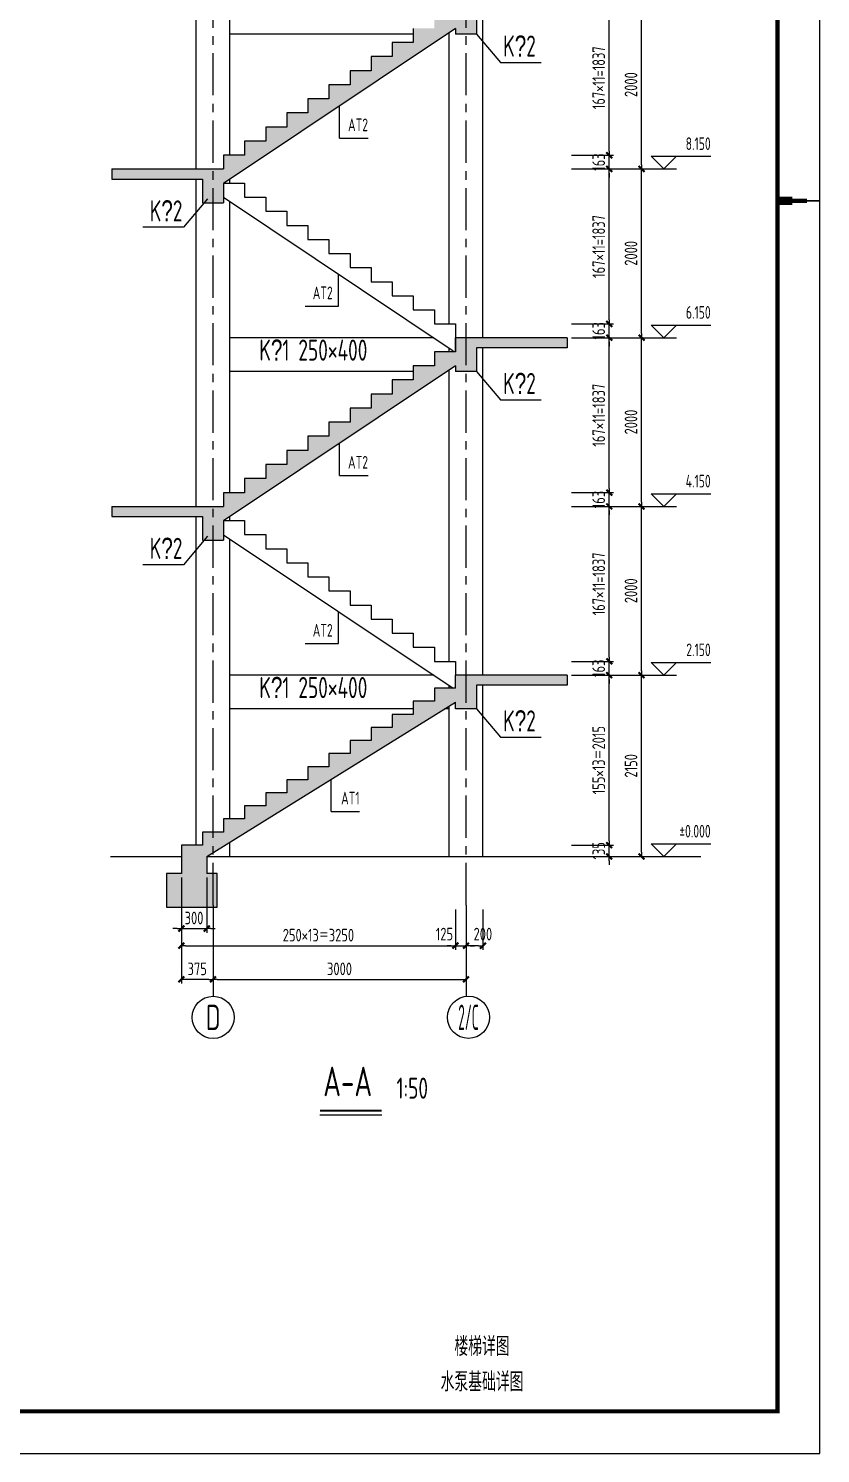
# Model space of a CAD drawing. Extents: x 665703 to 1047784, y -160603 to 92239.
# Drawn here: x 830371 to 849155, y -160586 to -126801 of the extents above; entities that cross this region are included whole.
import ezdxf
from ezdxf.enums import TextEntityAlignment as Align

# ---------------------------------------------------------------- set-up
doc = ezdxf.new("R2010")
doc.units = 0
doc.header["$LTSCALE"] = 800
doc.linetypes.add('CENTER', pattern=[2, 1.25, -0.25, 0.25, -0.25])
doc.layers.get('0').update_dxf_attribs({"linetype": 'CONTINUOUS'})
doc.layers.get('Defpoints').update_dxf_attribs({"linetype": 'CONTINUOUS'})
for name, color, linetype in [('AXIS', 4, 'CENTER'), ('DIM', 2, 'CONTINUOUS'), ('HATCH', 254, 'CONTINUOUS'), ('NUM', 7, 'CONTINUOUS'), ('TEXT', 7, 'CONTINUOUS'), ('THIN', 7, 'CONTINUOUS'), ('TK', 7, 'CONTINUOUS'), ('中粗', 3, 'CONTINUOUS'), ('粗线', 1, 'CONTINUOUS')]:
    doc.layers.add(name, color=color, linetype=linetype)
doc.styles.add('title1', font='SIMHEI.TTF', dxfattribs={"width": 0.8})
doc.styles.add('TSSD_Axis', font='tssdeng.shx', dxfattribs={"width": 0.7, "bigfont": 'tssdchn.shx'})
doc.styles.add('TSSD_Dimension', font='Tssdeng.shx', dxfattribs={"width": 0.75, "bigfont": 'hztxt.shx'})
doc.styles.add('TSSD_Label', font='Tssdeng.shx', dxfattribs={"width": 0.7, "bigfont": 'hztxt.shx'})
doc.styles.add('TSSD_Norm', font='Tssdeng.shx', dxfattribs={"bigfont": 'hztxt.shx'})
doc.dimstyles.new('TSSD_50_100', dxfattribs={"dimtxt": 300, "dimasz": 100, "dimexe": 100, "dimexo": 100, "dimgap": 100, "dimtad": 1, "dimdec": 0, "dimlfac": 0.5, "dimzin": 0, "dimdsep": 46, "dimtxsty": 'TSSD_Dimension', "dimblk": '_tsdbk', "dimcen": 0, "dimdle": 100, "dimclrt": 7, "dimadec": 0, "dimazin": 0, "dimtfac": 1, "dimtdec": 0, "dimtix": 1, "dimtmove": 2, "dimatfit": 3, "dimldrblk": '_tsdbk', "dimfxl": 0, "dimtolj": 1, "dimtzin": 0, "dimarcsym": 0})
pattern_1 = [(50, (-126409.8, 98630.35), (430.35611, -37.65128), [45, -495]), (355, (-126409.8, 98630.35), (-83.2508, 451.31528), [36, -396]), (100.4514, (-126373.9, 98627.2), (347.10563, 413.66373), [38.24411, -420.68527]), (46.1842, (-126409.8, 98750.35), (640.34463, -99.3114), [67.5, -742.5]), (96.6356, (-126356.4, 98742.1), (560.79762, 584.47072), [57.36617, -631.0278]), (351.1842, (-126409.8, 98750.35), (560.79717, 584.47116), [54, -594]), (21, (-126349.8, 98720.35), (358.14423, -241.57133), [45, -495]), (326, (-126349.8, 98720.35), (145.9892, 435.09003), [36, -396]), (71.4514, (-126319.94, 98700.2), (504.13358, 193.5183), [38.24411, -420.68527]), (37.5, (-126409.78, 98630.35), (7.295913, 199.736312), [0, -391.2, 0, -402, 0, -397.5]), (7.5, (-126409.78, 98630.35), (157.841722, 236.647027), [0, -229.2, 0, -382.2, 0, -151.5]), (327.5, (-126543.58, 98630.35), (320.293462, -13.532923), [0, -150, 0, -468, 0, -621]), (317.5, (-126603.58, 98630.35), (349.9117, 60.06299), [0, -195, 0, -310.8, 0, -441]), (45, (-126409.78, 98630.35), (-212.13203, 212.13203), [])]

# ---------------------------------------------------------------- blocks, each defined once
blk = doc.blocks.new('_tsdbk')
blk.add_line((-1, 0), (0, 0))
blk.add_lwpolyline([(-0.7, -0.7, 0.5, 0.5, 0), (0.7, 0.7, 0.5, 0.5, 0)], format="xyseb")
blk = doc.blocks.new('*D601')
at = {"layer": 'Defpoints', "color": 0, "transparency": 16777216}
for p in [(828647, -147586), (834647, -147586), (834647, -149346)]:
    blk.add_point(p, dxfattribs=at)
at = {"layer": 'DIM', "color": 0, "lineweight": -2, "transparency": 16777216}
for p, q in [((828647, -147686), (828647, -149446)), ((834647, -147686), (834647, -149446)), ((828747, -149346), (834547, -149346))]:
    blk.add_line(p, q, dxfattribs=at)
at = {"layer": 'DIM', "color": 0, "lineweight": -2, "transparency": 16777216, "xscale": 100, "yscale": 100, "zscale": 100, "rotation": 180}
blk.add_blockref('_tsdbk', (828647, -149346), dxfattribs=at)
at = {"layer": 'DIM', "color": 0, "lineweight": -2, "transparency": 16777216, "xscale": 100, "yscale": 100, "zscale": 100}
blk.add_blockref('_tsdbk', (834647, -149346), dxfattribs=at)
at = {"layer": 'DIM', "color": 7, "transparency": 16777216, "insert": (831647, -149096), "char_height": 300, "attachment_point": 5, "style": 'TSSD_Dimension'}
blk.add_mtext('\\A1;3000', dxfattribs=at)
blk = doc.blocks.new('*D602')
at = {"layer": 'Defpoints', "color": 0, "transparency": 16777216}
for p in [(834647, -147586), (835047, -147586), (834647, -148546)]:
    blk.add_point(p, dxfattribs=at)
at = {"layer": 'DIM', "color": 0, "lineweight": -2, "transparency": 16777216}
for p, q in [((834647, -147686), (834647, -148646)), ((835047, -147686), (835047, -148646)), ((834947, -148546), (834747, -148546))]:
    blk.add_line(p, q, dxfattribs=at)
at = {"layer": 'DIM', "color": 0, "lineweight": -2, "transparency": 16777216, "xscale": 100, "yscale": 100, "zscale": 100, "rotation": 180}
blk.add_blockref('_tsdbk', (834647, -148546), dxfattribs=at)
at = {"layer": 'DIM', "color": 0, "lineweight": -2, "transparency": 16777216, "xscale": 100, "yscale": 100, "zscale": 100}
blk.add_blockref('_tsdbk', (835047, -148546), dxfattribs=at)
at = {"layer": 'DIM', "color": 7, "transparency": 16777216, "insert": (835047, -148271), "char_height": 300, "attachment_point": 5, "style": 'TSSD_Dimension'}
blk.add_mtext('\\A1;200', dxfattribs=at)
blk = doc.blocks.new('*D603')
at = {"layer": 'Defpoints', "color": 0, "transparency": 16777216}
for p in [(834397, -147586), (834647, -147586), (834647, -148546)]:
    blk.add_point(p, dxfattribs=at)
at = {"layer": 'DIM', "color": 0, "lineweight": -2, "transparency": 16777216}
for p, q in [((834397, -147686), (834397, -148646)), ((834647, -147686), (834647, -148646)), ((834297, -148546), (834197, -148546)), ((834397, -148546), (834647, -148546)), ((834747, -148546), (834847, -148546))]:
    blk.add_line(p, q, dxfattribs=at)
at = {"layer": 'DIM', "color": 0, "lineweight": -2, "transparency": 16777216, "xscale": 100, "yscale": 100, "zscale": 100}
blk.add_blockref('_tsdbk', (834397, -148546), dxfattribs=at)
at = {"layer": 'DIM', "color": 0, "lineweight": -2, "transparency": 16777216, "xscale": 100, "yscale": 100, "zscale": 100, "rotation": 180}
blk.add_blockref('_tsdbk', (834647, -148546), dxfattribs=at)
at = {"layer": 'DIM', "color": 7, "transparency": 16777216, "insert": (834135, -148271), "char_height": 300, "attachment_point": 5, "style": 'TSSD_Dimension'}
blk.add_mtext('\\A1;125', dxfattribs=at)
blk = doc.blocks.new('*D604')
at = {"layer": 'Defpoints', "color": 0, "transparency": 16777216}
for p in [(827897, -146832), (834397, -147586), (834397, -148546)]:
    blk.add_point(p, dxfattribs=at)
at = {"layer": 'DIM', "color": 0, "lineweight": -2, "transparency": 16777216}
for p, q in [((827897, -146932), (827897, -148646)), ((834397, -147686), (834397, -148646)), ((827997, -148546), (834297, -148546))]:
    blk.add_line(p, q, dxfattribs=at)
at = {"layer": 'DIM', "color": 0, "lineweight": -2, "transparency": 16777216, "xscale": 100, "yscale": 100, "zscale": 100, "rotation": 180}
blk.add_blockref('_tsdbk', (827897, -148546), dxfattribs=at)
at = {"layer": 'DIM', "color": 0, "lineweight": -2, "transparency": 16777216, "xscale": 100, "yscale": 100, "zscale": 100}
blk.add_blockref('_tsdbk', (834397, -148546), dxfattribs=at)
at = {"layer": 'DIM', "color": 7, "transparency": 16777216, "insert": (831147, -148296), "char_height": 300, "attachment_point": 5, "style": 'TSSD_Dimension'}
blk.add_mtext('\\A1;250×13＝3250', dxfattribs=at)
blk = doc.blocks.new('*D605')
at = {"layer": 'Defpoints', "color": 0, "transparency": 16777216}
for p in [(827897, -148140), (828647, -148546), (827897, -149346)]:
    blk.add_point(p, dxfattribs=at)
at = {"layer": 'DIM', "color": 0, "lineweight": -2, "transparency": 16777216}
for p, q in [((827897, -148240), (827897, -149446)), ((828647, -148646), (828647, -149446)), ((828547, -149346), (827997, -149346))]:
    blk.add_line(p, q, dxfattribs=at)
at = {"layer": 'DIM', "color": 0, "lineweight": -2, "transparency": 16777216, "xscale": 100, "yscale": 100, "zscale": 100, "rotation": 180}
blk.add_blockref('_tsdbk', (827897, -149346), dxfattribs=at)
at = {"layer": 'DIM', "color": 0, "lineweight": -2, "transparency": 16777216, "xscale": 100, "yscale": 100, "zscale": 100}
blk.add_blockref('_tsdbk', (828647, -149346), dxfattribs=at)
at = {"layer": 'DIM', "color": 7, "transparency": 16777216, "insert": (828272, -149096), "char_height": 300, "attachment_point": 5, "style": 'TSSD_Dimension'}
blk.add_mtext('\\A1;375', dxfattribs=at)
blk = doc.blocks.new('*D606')
at = {"layer": 'Defpoints', "color": 0, "transparency": 16777216}
for p in [(827897, -146832), (828497, -146832), (828497, -148140)]:
    blk.add_point(p, dxfattribs=at)
at = {"layer": 'DIM', "color": 0, "lineweight": -2, "transparency": 16777216}
for p, q in [((827897, -146932), (827897, -148240)), ((828497, -146932), (828497, -148240)), ((827797, -148140), (827697, -148140)), ((827897, -148140), (828497, -148140)), ((828597, -148140), (828697, -148140))]:
    blk.add_line(p, q, dxfattribs=at)
at = {"layer": 'DIM', "color": 0, "lineweight": -2, "transparency": 16777216, "xscale": 100, "yscale": 100, "zscale": 100}
blk.add_blockref('_tsdbk', (827897, -148140), dxfattribs=at)
at = {"layer": 'DIM', "color": 0, "lineweight": -2, "transparency": 16777216, "xscale": 100, "yscale": 100, "zscale": 100, "rotation": 180}
blk.add_blockref('_tsdbk', (828497, -148140), dxfattribs=at)
at = {"layer": 'DIM', "color": 7, "transparency": 16777216, "insert": (828197, -147890), "char_height": 300, "attachment_point": 5, "style": 'TSSD_Dimension'}
blk.add_mtext('\\A1;300', dxfattribs=at)
blk = doc.blocks.new('*D607')
at = {"layer": 'Defpoints', "color": 0, "transparency": 16777216}
for p in [(837047, -146162), (838044, -146162), (837047, -146432)]:
    blk.add_point(p, dxfattribs=at)
at = {"layer": 'DIM', "color": 0, "lineweight": -2, "transparency": 16777216}
for p, q in [((837147, -146162), (838144, -146162)), ((838044, -146062), (838044, -145962)), ((838044, -146432), (838044, -146162)), ((837147, -146432), (838144, -146432)), ((838044, -146532), (838044, -146632))]:
    blk.add_line(p, q, dxfattribs=at)
at = {"layer": 'DIM', "color": 0, "lineweight": -2, "transparency": 16777216, "xscale": 100, "yscale": 100, "zscale": 100}
for p, rotation in [((838044, -146162), 270), ((838044, -146432), 90)]:
    blk.add_blockref('_tsdbk', p, dxfattribs=dict(at, rotation=rotation))
at = {"layer": 'DIM', "color": 7, "transparency": 16777216, "insert": (837794, -146297), "char_height": 300, "attachment_point": 5, "rotation": 90, "style": 'TSSD_Dimension'}
blk.add_mtext('\\A1;135', dxfattribs=at)
blk = doc.blocks.new('*D608')
at = {"layer": 'Defpoints', "color": 0, "transparency": 16777216}
for p in [(837047, -142132), (838044, -142132), (837047, -146162)]:
    blk.add_point(p, dxfattribs=at)
at = {"layer": 'DIM', "color": 0, "lineweight": -2, "transparency": 16777216}
for p, q in [((837147, -142132), (838144, -142132)), ((838044, -146062), (838044, -142232)), ((837147, -146162), (838144, -146162))]:
    blk.add_line(p, q, dxfattribs=at)
at = {"layer": 'DIM', "color": 0, "lineweight": -2, "transparency": 16777216, "xscale": 100, "yscale": 100, "zscale": 100}
for p, rotation in [((838044, -142132), 90), ((838044, -146162), 270)]:
    blk.add_blockref('_tsdbk', p, dxfattribs=dict(at, rotation=rotation))
at = {"layer": 'DIM', "color": 7, "transparency": 16777216, "insert": (837794, -144147), "char_height": 300, "attachment_point": 5, "rotation": 90, "style": 'TSSD_Dimension'}
blk.add_mtext('\\A1;155×13＝2015', dxfattribs=at)
blk = doc.blocks.new('*D609')
at = {"layer": 'Defpoints', "color": 0, "transparency": 16777216}
for p in [(837047, -141806), (838044, -141806), (837047, -142132)]:
    blk.add_point(p, dxfattribs=at)
at = {"layer": 'DIM', "color": 0, "lineweight": -2, "transparency": 16777216}
for p, q in [((837147, -141806), (838144, -141806)), ((838044, -141706), (838044, -141606)), ((838044, -142132), (838044, -141806)), ((837147, -142132), (838144, -142132)), ((838044, -142232), (838044, -142332))]:
    blk.add_line(p, q, dxfattribs=at)
at = {"layer": 'DIM', "color": 0, "lineweight": -2, "transparency": 16777216, "xscale": 100, "yscale": 100, "zscale": 100}
for p, rotation in [((838044, -141806), 270), ((838044, -142132), 90)]:
    blk.add_blockref('_tsdbk', p, dxfattribs=dict(at, rotation=rotation))
at = {"layer": 'DIM', "color": 7, "transparency": 16777216, "insert": (837794, -141969), "char_height": 300, "attachment_point": 5, "rotation": 90, "style": 'TSSD_Dimension'}
blk.add_mtext('\\A1;163', dxfattribs=at)
blk = doc.blocks.new('*D610')
at = {"layer": 'Defpoints', "color": 0, "transparency": 16777216}
for p in [(837047, -138132), (838044, -138132), (837047, -141806)]:
    blk.add_point(p, dxfattribs=at)
at = {"layer": 'DIM', "color": 0, "lineweight": -2, "transparency": 16777216}
for p, q in [((837147, -138132), (838144, -138132)), ((838044, -141706), (838044, -138232)), ((837147, -141806), (838144, -141806))]:
    blk.add_line(p, q, dxfattribs=at)
at = {"layer": 'DIM', "color": 0, "lineweight": -2, "transparency": 16777216, "xscale": 100, "yscale": 100, "zscale": 100}
for p, rotation in [((838044, -138132), 90), ((838044, -141806), 270)]:
    blk.add_blockref('_tsdbk', p, dxfattribs=dict(at, rotation=rotation))
at = {"layer": 'DIM', "color": 7, "transparency": 16777216, "insert": (837794, -139969), "char_height": 300, "attachment_point": 5, "rotation": 90, "style": 'TSSD_Dimension'}
blk.add_mtext('\\A1;167×11=1837', dxfattribs=at)
blk = doc.blocks.new('*D611')
at = {"layer": 'Defpoints', "color": 0, "transparency": 16777216}
for p in [(837047, -142132), (838810, -142132), (837047, -146432)]:
    blk.add_point(p, dxfattribs=at)
at = {"layer": 'DIM', "color": 0, "lineweight": -2, "transparency": 16777216}
for p, q in [((837147, -142132), (838910, -142132)), ((838810, -146332), (838810, -142232)), ((837147, -146432), (838910, -146432))]:
    blk.add_line(p, q, dxfattribs=at)
at = {"layer": 'DIM', "color": 0, "lineweight": -2, "transparency": 16777216, "xscale": 100, "yscale": 100, "zscale": 100}
for p, rotation in [((838810, -142132), 90), ((838810, -146432), 270)]:
    blk.add_blockref('_tsdbk', p, dxfattribs=dict(at, rotation=rotation))
at = {"layer": 'DIM', "color": 7, "transparency": 16777216, "insert": (838560, -144282), "char_height": 300, "attachment_point": 5, "rotation": 90, "style": 'TSSD_Dimension'}
blk.add_mtext('\\A1;2150', dxfattribs=at)
blk = doc.blocks.new('*D612')
at = {"layer": 'Defpoints', "color": 0, "transparency": 16777216}
for p in [(837047, -138132), (838810, -138132), (837047, -142132)]:
    blk.add_point(p, dxfattribs=at)
at = {"layer": 'DIM', "color": 0, "lineweight": -2, "transparency": 16777216}
for p, q in [((837147, -138132), (838910, -138132)), ((838810, -142032), (838810, -138232)), ((837147, -142132), (838910, -142132))]:
    blk.add_line(p, q, dxfattribs=at)
at = {"layer": 'DIM', "color": 0, "lineweight": -2, "transparency": 16777216, "xscale": 100, "yscale": 100, "zscale": 100}
for p, rotation in [((838810, -138132), 90), ((838810, -142132), 270)]:
    blk.add_blockref('_tsdbk', p, dxfattribs=dict(at, rotation=rotation))
at = {"layer": 'DIM', "color": 7, "transparency": 16777216, "insert": (838560, -140132), "char_height": 300, "attachment_point": 5, "rotation": 90, "style": 'TSSD_Dimension'}
blk.add_mtext('\\A1;2000', dxfattribs=at)
blk = doc.blocks.new('*D613')
at = {"layer": 'Defpoints', "color": 0, "transparency": 16777216}
for p in [(837047, -137806), (838044, -137806), (837047, -138132)]:
    blk.add_point(p, dxfattribs=at)
at = {"layer": 'DIM', "color": 0, "lineweight": -2, "transparency": 16777216}
for p, q in [((837147, -137806), (838144, -137806)), ((838044, -137706), (838044, -137606)), ((838044, -138132), (838044, -137806)), ((837147, -138132), (838144, -138132)), ((838044, -138232), (838044, -138332))]:
    blk.add_line(p, q, dxfattribs=at)
at = {"layer": 'DIM', "color": 0, "lineweight": -2, "transparency": 16777216, "xscale": 100, "yscale": 100, "zscale": 100}
for p, rotation in [((838044, -137806), 270), ((838044, -138132), 90)]:
    blk.add_blockref('_tsdbk', p, dxfattribs=dict(at, rotation=rotation))
at = {"layer": 'DIM', "color": 7, "transparency": 16777216, "insert": (837794, -137969), "char_height": 300, "attachment_point": 5, "rotation": 90, "style": 'TSSD_Dimension'}
blk.add_mtext('\\A1;163', dxfattribs=at)
blk = doc.blocks.new('*D614')
at = {"layer": 'Defpoints', "color": 0, "transparency": 16777216}
for p in [(837047, -134132), (838044, -134132), (837047, -137806)]:
    blk.add_point(p, dxfattribs=at)
at = {"layer": 'DIM', "color": 0, "lineweight": -2, "transparency": 16777216}
for p, q in [((837147, -134132), (838144, -134132)), ((838044, -137706), (838044, -134232)), ((837147, -137806), (838144, -137806))]:
    blk.add_line(p, q, dxfattribs=at)
at = {"layer": 'DIM', "color": 0, "lineweight": -2, "transparency": 16777216, "xscale": 100, "yscale": 100, "zscale": 100}
for p, rotation in [((838044, -134132), 90), ((838044, -137806), 270)]:
    blk.add_blockref('_tsdbk', p, dxfattribs=dict(at, rotation=rotation))
at = {"layer": 'DIM', "color": 7, "transparency": 16777216, "insert": (837794, -135969), "char_height": 300, "attachment_point": 5, "rotation": 90, "style": 'TSSD_Dimension'}
blk.add_mtext('\\A1;167×11=1837', dxfattribs=at)
blk = doc.blocks.new('*D615')
at = {"layer": 'Defpoints', "color": 0, "transparency": 16777216}
for p in [(837047, -134132), (838810, -134132), (837047, -138132)]:
    blk.add_point(p, dxfattribs=at)
at = {"layer": 'DIM', "color": 0, "lineweight": -2, "transparency": 16777216}
for p, q in [((837147, -134132), (838910, -134132)), ((838810, -138032), (838810, -134232)), ((837147, -138132), (838910, -138132))]:
    blk.add_line(p, q, dxfattribs=at)
at = {"layer": 'DIM', "color": 0, "lineweight": -2, "transparency": 16777216, "xscale": 100, "yscale": 100, "zscale": 100}
for p, rotation in [((838810, -134132), 90), ((838810, -138132), 270)]:
    blk.add_blockref('_tsdbk', p, dxfattribs=dict(at, rotation=rotation))
at = {"layer": 'DIM', "color": 7, "transparency": 16777216, "insert": (838560, -136132), "char_height": 300, "attachment_point": 5, "rotation": 90, "style": 'TSSD_Dimension'}
blk.add_mtext('\\A1;2000', dxfattribs=at)
blk = doc.blocks.new('*D616')
at = {"layer": 'Defpoints', "color": 0, "transparency": 16777216}
for p in [(837047, -133806), (838044, -133806), (837047, -134132)]:
    blk.add_point(p, dxfattribs=at)
at = {"layer": 'DIM', "color": 0, "lineweight": -2, "transparency": 16777216}
for p, q in [((838044, -133706), (838044, -133606)), ((837147, -133806), (838144, -133806)), ((838044, -134132), (838044, -133806)), ((837147, -134132), (838144, -134132)), ((838044, -134232), (838044, -134332))]:
    blk.add_line(p, q, dxfattribs=at)
at = {"layer": 'DIM', "color": 0, "lineweight": -2, "transparency": 16777216, "xscale": 100, "yscale": 100, "zscale": 100}
for p, rotation in [((838044, -133806), 270), ((838044, -134132), 90)]:
    blk.add_blockref('_tsdbk', p, dxfattribs=dict(at, rotation=rotation))
at = {"layer": 'DIM', "color": 7, "transparency": 16777216, "insert": (837794, -133969), "char_height": 300, "attachment_point": 5, "rotation": 90, "style": 'TSSD_Dimension'}
blk.add_mtext('\\A1;163', dxfattribs=at)
blk = doc.blocks.new('*D617')
at = {"layer": 'Defpoints', "color": 0, "transparency": 16777216}
for p in [(837047, -130132), (838044, -130132), (837047, -133806)]:
    blk.add_point(p, dxfattribs=at)
at = {"layer": 'DIM', "color": 0, "lineweight": -2, "transparency": 16777216}
for p, q in [((837147, -130132), (838144, -130132)), ((838044, -133706), (838044, -130232)), ((837147, -133806), (838144, -133806))]:
    blk.add_line(p, q, dxfattribs=at)
at = {"layer": 'DIM', "color": 0, "lineweight": -2, "transparency": 16777216, "xscale": 100, "yscale": 100, "zscale": 100}
for p, rotation in [((838044, -130132), 90), ((838044, -133806), 270)]:
    blk.add_blockref('_tsdbk', p, dxfattribs=dict(at, rotation=rotation))
at = {"layer": 'DIM', "color": 7, "transparency": 16777216, "insert": (837794, -131969), "char_height": 300, "attachment_point": 5, "rotation": 90, "style": 'TSSD_Dimension'}
blk.add_mtext('\\A1;167×11=1837', dxfattribs=at)
blk = doc.blocks.new('*D618')
at = {"layer": 'Defpoints', "color": 0, "transparency": 16777216}
for p in [(837047, -130132), (838810, -130132), (837047, -134132)]:
    blk.add_point(p, dxfattribs=at)
at = {"layer": 'DIM', "color": 0, "lineweight": -2, "transparency": 16777216}
for p, q in [((837147, -130132), (838910, -130132)), ((838810, -134032), (838810, -130232)), ((837147, -134132), (838910, -134132))]:
    blk.add_line(p, q, dxfattribs=at)
at = {"layer": 'DIM', "color": 0, "lineweight": -2, "transparency": 16777216, "xscale": 100, "yscale": 100, "zscale": 100}
for p, rotation in [((838810, -130132), 90), ((838810, -134132), 270)]:
    blk.add_blockref('_tsdbk', p, dxfattribs=dict(at, rotation=rotation))
at = {"layer": 'DIM', "color": 7, "transparency": 16777216, "insert": (838560, -132132), "char_height": 300, "attachment_point": 5, "rotation": 90, "style": 'TSSD_Dimension'}
blk.add_mtext('\\A1;2000', dxfattribs=at)
blk = doc.blocks.new('*D619')
at = {"layer": 'Defpoints', "color": 0, "transparency": 16777216}
for p in [(837047, -129806), (838044, -129806), (837047, -130132)]:
    blk.add_point(p, dxfattribs=at)
at = {"layer": 'DIM', "color": 0, "lineweight": -2, "transparency": 16777216}
for p, q in [((838044, -129706), (838044, -129606)), ((837147, -129806), (838144, -129806)), ((838044, -130132), (838044, -129806)), ((837147, -130132), (838144, -130132)), ((838044, -130232), (838044, -130332))]:
    blk.add_line(p, q, dxfattribs=at)
at = {"layer": 'DIM', "color": 0, "lineweight": -2, "transparency": 16777216, "xscale": 100, "yscale": 100, "zscale": 100}
for p, rotation in [((838044, -129806), 270), ((838044, -130132), 90)]:
    blk.add_blockref('_tsdbk', p, dxfattribs=dict(at, rotation=rotation))
at = {"layer": 'DIM', "color": 7, "transparency": 16777216, "insert": (837794, -129969), "char_height": 300, "attachment_point": 5, "rotation": 90, "style": 'TSSD_Dimension'}
blk.add_mtext('\\A1;163', dxfattribs=at)
blk = doc.blocks.new('*D620')
at = {"layer": 'Defpoints', "color": 0, "transparency": 16777216}
for p in [(837047, -126132), (838044, -126132), (837047, -129806)]:
    blk.add_point(p, dxfattribs=at)
at = {"layer": 'DIM', "color": 0, "lineweight": -2, "transparency": 16777216}
for p, q in [((837147, -126132), (838144, -126132)), ((838044, -129706), (838044, -126232)), ((837147, -129806), (838144, -129806))]:
    blk.add_line(p, q, dxfattribs=at)
at = {"layer": 'DIM', "color": 0, "lineweight": -2, "transparency": 16777216, "xscale": 100, "yscale": 100, "zscale": 100}
for p, rotation in [((838044, -126132), 90), ((838044, -129806), 270)]:
    blk.add_blockref('_tsdbk', p, dxfattribs=dict(at, rotation=rotation))
at = {"layer": 'DIM', "color": 7, "transparency": 16777216, "insert": (837794, -127969), "char_height": 300, "attachment_point": 5, "rotation": 90, "style": 'TSSD_Dimension'}
blk.add_mtext('\\A1;167×11=1837', dxfattribs=at)
blk = doc.blocks.new('*D621')
at = {"layer": 'Defpoints', "color": 0, "transparency": 16777216}
for p in [(837047, -126132), (838810, -126132), (837047, -130132)]:
    blk.add_point(p, dxfattribs=at)
at = {"layer": 'DIM', "color": 0, "lineweight": -2, "transparency": 16777216}
for p, q in [((837147, -126132), (838910, -126132)), ((838810, -130032), (838810, -126232)), ((837147, -130132), (838910, -130132))]:
    blk.add_line(p, q, dxfattribs=at)
at = {"layer": 'DIM', "color": 0, "lineweight": -2, "transparency": 16777216, "xscale": 100, "yscale": 100, "zscale": 100}
for p, rotation in [((838810, -126132), 90), ((838810, -130132), 270)]:
    blk.add_blockref('_tsdbk', p, dxfattribs=dict(at, rotation=rotation))
at = {"layer": 'DIM', "color": 7, "transparency": 16777216, "insert": (838560, -128132), "char_height": 300, "attachment_point": 5, "rotation": 90, "style": 'TSSD_Dimension'}
blk.add_mtext('\\A1;2000', dxfattribs=at)
blk = doc.blocks.new('ts_axno')
at = {"color": 0, "linetype": 'ByBlock', "lineweight": -2}
blk.add_circle((0, 0), 0.5, dxfattribs=at)
at = {"color": 0, "linetype": 'ByBlock', "lineweight": -2, "style": 'TSSD_Axis', "width": 0.7}
blk.add_attdef('A', text='', height=0.6, dxfattribs=at).set_placement((0, 0), align=Align.MIDDLE_CENTER)
blk = doc.blocks.new('MI')
at = {"layer": 'TK'}
for points, const_width in [([(83100, 29700), (83450, 29700)], 200), ([(83100, 29700), (83800, 29700)], 100), ([(84100, 29700), (83100, 29700)], 35)]:
    blk.add_lwpolyline(points, dxfattribs=dict(at, const_width=const_width))

msp = doc.modelspace()

# ---------------------------------------------------------------- hatches: boundary and pattern name
at = {"layer": 'HATCH'}
h = msp.add_hatch(dxfattribs=at)
h.set_pattern_fill('ARMORED', color=256, scale=60, style=0)
h.set_pattern_definition(pattern_1)
h.paths.add_polyline_path([(837997.6, -128136.1), (837497.6, -128136.1), (837497.6, -128470.1), (836997.6, -128470.1), (836997.6, -128804.1), (836497.6, -128804.1), (836497.6, -129138.1), (835997.6, -129138.1), (835997.6, -129472.1), (835497.6, -129472.1), (835497.6, -129806.1), (834997.6, -129806.1), (834997.6, -130132.1), (832347.6, -130132.1), (832347.6, -130372.1), (834497.6, -130372.1), (834497.6, -130932.1), (834997.6, -130932.1), (834997.6, -130476.9), (840497.6, -126802.9), (840497.6, -126932.1), (840997.6, -126932.1), (840997.6, -126372.1), (843147.6, -126372.1), (843147.6, -126132.1), (840497.6, -126132.1), (840497.6, -126466.1), (839997.6, -126466.1), (839997.6, -126800.1), (839497.6, -126800.1), (839497.6, -127134.1), (838997.6, -127134.1), (838997.6, -127468.1), (838497.6, -127468.1), (838497.6, -127802.1), (837997.6, -127802.1)])
h = msp.add_hatch(dxfattribs=at)
h.set_pattern_fill('ARMORED', color=256, scale=60, style=0)
h.set_pattern_definition(pattern_1)
h.paths.add_polyline_path([(837497.6, -136470.1), (836997.6, -136470.1), (836997.6, -136804.1), (836497.6, -136804.1), (836497.6, -137138.1), (835997.6, -137138.1), (835997.6, -137472.1), (835497.6, -137472.1), (835497.6, -137806.1), (834997.6, -137806.1), (834997.6, -138132.1), (832347.6, -138132.1), (832347.6, -138372.1), (834497.6, -138372.1), (834497.6, -138932.1), (834997.6, -138932.1), (834997.6, -138476.9), (840497.6, -134802.9), (840497.6, -134932.1), (840997.6, -134932.1), (840997.6, -134372.1), (843147.6, -134372.1), (843147.6, -134132.1), (840497.6, -134132.1), (840497.6, -134466.1), (839997.6, -134466.1), (839997.6, -134800.1), (839497.6, -134800.1), (839497.6, -135134.1), (838997.6, -135134.1), (838997.6, -135468.1), (838497.6, -135468.1), (838497.6, -135802.1), (837997.6, -135802.1), (837997.6, -136136.1), (837497.6, -136136.1)])
h = msp.add_hatch(dxfattribs=at)
h.set_pattern_fill('ARMORED', color=256, scale=60, style=0)
h.set_pattern_definition(pattern_1)
h.paths.add_polyline_path([(840997.6, -142372.1), (843147.6, -142372.1), (843147.6, -142132.1), (840497.6, -142132.1), (840497.6, -142442.1), (839997.6, -142442.1), (839997.6, -142752.1), (839497.6, -142752.1), (839497.6, -143062.1), (838997.6, -143062.1), (838997.6, -143372.1), (838497.6, -143372.1), (838497.6, -143682.1), (837997.6, -143682.1), (837997.6, -143992.1), (837497.6, -143992.1), (837497.6, -144302.1), (836997.6, -144302.1), (836997.6, -144612.1), (836497.6, -144612.1), (836497.6, -144922.1), (835997.6, -144922.1), (835997.6, -145232.1), (835497.6, -145232.1), (835497.6, -145542.1), (834997.6, -145542.1), (834997.6, -145852.1), (834497.6, -145852.1), (834497.6, -146162.1), (833997.6, -146162.1), (833997.6, -146832.1), (833647.6, -146832.1), (833647.6, -147632.1), (834847.6, -147632.1), (834847.6, -146832.1), (834597.5, -146832.1), (834597.5, -146429.7), (840497.6, -142771.6), (840497.6, -142932.1), (840997.6, -142932.1)])

# ---------------------------------------------------------------- linework, layer by layer
at = {"layer": 'AXIS'}
for p, q in [((834747.6, -147585.7), (834747.6, -106932.1)), ((840747.6, -147585.7), (840747.6, -106932.1))]:
    msp.add_line(p, q, dxfattribs=at)
at = {"layer": 'NUM'}
for p, q in [((834747.6, -147585.7), (834747.6, -149746.4)), ((840747.6, -147585.7), (840747.6, -149746.4))]:
    msp.add_line(p, q, dxfattribs=at)
msp.add_lwpolyline([(837282.4, -152459, 50, 50, 0), (838749.3, -152459, 50, 50, 0)], format="xyseb", dxfattribs=at)
msp.add_lwpolyline([(837282.4, -152559), (838749.3, -152559)], dxfattribs=at)
at = {"layer": 'TEXT'}
for p, q in [((840997.6, -126932.1), (841568.7, -127605.2)), ((841568.7, -127605.2), (842528.7, -127605.2)), ((837747.6, -129401), (837747.6, -128639.9)), ((837747.6, -129401), (838423.9, -129401)), ((834616.2, -130840.7), (834045.1, -131513.8)), ((834045.1, -131513.8), (833085.1, -131513.8)), ((837721.7, -133383.7), (837721.7, -132622.5)), ((836930.5, -133383.7), (837721.7, -133383.7)), ((840997.6, -134932.1), (841568.7, -135605.2)), ((841568.7, -135605.2), (842528.7, -135605.2)), ((837747.6, -137401), (837747.6, -136639.9)), ((837747.6, -137401), (838423.9, -137401)), ((834616.2, -138840.7), (834045.1, -139513.8)), ((834045.1, -139513.8), (833085.1, -139513.8)), ((837721.7, -141383.7), (837721.7, -140622.5)), ((836930.5, -141383.7), (837721.7, -141383.7)), ((840997.6, -142932.1), (841568.7, -143605.2)), ((841568.7, -143605.2), (842528.7, -143605.2)), ((837547.6, -145361.8), (837547.6, -144600.6)), ((837547.6, -145361.8), (838223.8, -145361.8))]:
    msp.add_line(p, q, dxfattribs=at)
at = {"layer": 'THIN'}
for p, q in [((845442.3, -130132.1), (845142.3, -129832.1)), ((845142.3, -129832.1), (845742.3, -129832.1)), ((845442.3, -130132.1), (845742.3, -129832.1)), ((845742.3, -129832.1), (846550, -129832.1)), ((845010.1, -130132.1), (845742.3, -130132.1)), ((845442.3, -130132.1), (845442.3, -130132.1)), ((845442.3, -134132.1), (845142.3, -133832.1)), ((845142.3, -133832.1), (845742.3, -133832.1)), ((845442.3, -134132.1), (845742.3, -133832.1)), ((845742.3, -133832.1), (846550, -133832.1)), ((845010.1, -134132.1), (845742.3, -134132.1)), ((845442.3, -134132.1), (845442.3, -134132.1)), ((845442.3, -138132.1), (845142.3, -137832.1)), ((845142.3, -137832.1), (845742.3, -137832.1)), ((845442.3, -138132.1), (845742.3, -137832.1)), ((845742.3, -137832.1), (846550, -137832.1)), ((845010.1, -138132.1), (845742.3, -138132.1)), ((845442.3, -138132.1), (845442.3, -138132.1)), ((845442.3, -142132.1), (845142.3, -141832.1)), ((845142.3, -141832.1), (845742.3, -141832.1)), ((845442.3, -142132.1), (845742.3, -141832.1)), ((845742.3, -141832.1), (846550, -141832.1)), ((845010.1, -142132.1), (845742.3, -142132.1)), ((845442.3, -142132.1), (845442.3, -142132.1)), ((845442.3, -146432.1), (845142.3, -146132.1)), ((845142.3, -146132.1), (845742.3, -146132.1)), ((845442.3, -146432.1), (845742.3, -146132.1)), ((845742.3, -146132.1), (846550, -146132.1)), ((845010.1, -146432.1), (845742.3, -146432.1)), ((845442.3, -146432.1), (845442.3, -146432.1))]:
    msp.add_line(p, q, dxfattribs=at)
at = {"layer": 'TK', "color": 2}
msp.add_lwpolyline([(849137.2, -101185.5), (765037.2, -101185.5), (765037.2, -160585.5), (849137.2, -160585.5)], close=True, dxfattribs=at)
at = {"layer": 'TK', "color": 2, "const_width": 100}
msp.add_lwpolyline([(767537.2, -102185.5), (848137.2, -102185.5), (848137.2, -159585.5), (767537.2, -159585.5)], close=True, dxfattribs=at)
at = {"layer": '中粗'}
for p, q in [((834347.6, -130132.1), (834347.6, -122372.1)), ((835147.6, -129806.1), (835147.6, -122903.1)), ((840997.6, -126372.1), (840997.6, -126932.1)), ((841147.6, -134132.1), (841147.6, -126372.1)), ((840497.6, -126802.9), (834997.6, -130476.9)), ((839497.6, -126932.1), (835147.6, -126932.1)), ((839497.6, -126800.1), (839497.6, -127134.1)), ((840347.6, -133806.1), (840347.6, -126903.1)), ((840497.6, -126802.9), (840497.6, -126932.1)), ((840997.6, -126932.1), (840497.6, -126932.1)), ((839497.6, -127134.1), (838997.6, -127134.1)), ((838997.6, -127134.1), (838997.6, -127468.1)), ((838997.6, -127468.1), (838497.6, -127468.1)), ((838497.6, -127468.1), (838497.6, -127802.1)), ((838497.6, -127802.1), (837997.6, -127802.1)), ((837997.6, -127802.1), (837997.6, -128136.1)), ((837997.6, -128136.1), (837497.6, -128136.1)), ((837497.6, -128136.1), (837497.6, -128470.1)), ((837497.6, -128470.1), (836997.6, -128470.1)), ((836997.6, -128470.1), (836997.6, -128804.1)), ((836997.6, -128804.1), (836497.6, -128804.1)), ((836497.6, -128804.1), (836497.6, -129138.1)), ((836497.6, -129138.1), (835997.6, -129138.1)), ((835997.6, -129138.1), (835997.6, -129472.1)), ((835997.6, -129472.1), (835497.6, -129472.1)), ((835497.6, -129472.1), (835497.6, -129806.1)), ((835497.6, -129806.1), (834997.6, -129806.1)), ((834997.6, -129806.1), (834997.6, -130132.1)), ((832347.6, -130132.1), (834997.6, -130132.1)), ((832347.6, -130132.1), (832347.6, -130372.1)), ((832347.6, -130372.1), (834497.6, -130372.1)), ((834347.6, -138132.1), (834347.6, -130372.1)), ((834497.6, -130372.1), (834497.6, -130932.1)), ((835147.6, -130466.1), (835147.6, -130376.7)), ((834997.6, -130476.9), (834997.6, -130932.1)), ((835013.7, -130466.1), (835497.6, -130466.1)), ((835497.6, -130466.1), (835497.6, -130800.1)), ((834497.6, -130932.1), (834997.6, -130932.1)), ((834997.6, -130802.9), (840445.7, -134442.1)), ((835147.6, -137806.1), (835147.6, -130903.1)), ((835497.6, -130800.1), (835997.6, -130800.1)), ((835997.6, -130800.1), (835997.6, -131134.1)), ((835997.6, -131134.1), (836497.6, -131134.1)), ((836497.6, -131134.1), (836497.6, -131468.1)), ((836497.6, -131468.1), (836997.6, -131468.1)), ((836997.6, -131468.1), (836997.6, -131802.1)), ((836997.6, -131802.1), (837497.6, -131802.1)), ((837497.6, -131802.1), (837497.6, -132136.1)), ((837497.6, -132136.1), (837997.6, -132136.1)), ((837997.6, -132136.1), (837997.6, -132470.1)), ((837997.6, -132470.1), (838497.6, -132470.1)), ((838497.6, -132470.1), (838497.6, -132804.1)), ((838497.6, -132804.1), (838997.6, -132804.1)), ((838997.6, -132804.1), (838997.6, -133138.1)), ((838997.6, -133138.1), (839497.6, -133138.1)), ((839497.6, -133138.1), (839497.6, -133472.1)), ((839497.6, -133472.1), (839997.6, -133472.1)), ((839997.6, -133472.1), (839997.6, -133806.1)), ((839997.6, -133806.1), (840497.6, -133806.1)), ((840497.6, -133806.1), (840497.6, -134132.1)), ((839981.6, -134132.1), (835147.6, -134132.1)), ((840347.6, -134466.1), (840347.6, -134376.7)), ((843147.6, -134132.1), (840497.6, -134132.1)), ((840497.6, -134466.1), (840497.6, -134132.1)), ((840497.6, -134132.1), (840497.6, -134466.1)), ((843147.6, -134372.1), (840997.6, -134372.1)), ((840997.6, -134372.1), (840997.6, -134932.1)), ((841147.6, -142132.1), (841147.6, -134372.1)), ((843147.6, -134132.1), (843147.6, -134372.1)), ((840497.6, -134466.1), (839997.6, -134466.1)), ((839997.6, -134466.1), (839997.6, -134800.1)), ((840497.6, -134802.9), (834997.6, -138476.9)), ((839497.6, -134932.1), (835147.6, -134932.1)), ((839497.6, -135134.1), (838997.6, -135134.1)), ((838997.6, -135134.1), (838997.6, -135468.1)), ((839997.6, -134800.1), (839497.6, -134800.1)), ((839497.6, -134800.1), (839497.6, -135134.1)), ((840347.6, -141806.1), (840347.6, -134903.1)), ((840497.6, -134802.9), (840497.6, -134932.1)), ((840997.6, -134932.1), (840497.6, -134932.1)), ((838997.6, -135468.1), (838497.6, -135468.1)), ((838497.6, -135468.1), (838497.6, -135802.1)), ((838497.6, -135802.1), (837997.6, -135802.1)), ((837997.6, -135802.1), (837997.6, -136136.1)), ((837997.6, -136136.1), (837497.6, -136136.1)), ((837497.6, -136136.1), (837497.6, -136470.1)), ((837497.6, -136470.1), (836997.6, -136470.1)), ((836997.6, -136470.1), (836997.6, -136804.1)), ((836997.6, -136804.1), (836497.6, -136804.1)), ((836497.6, -136804.1), (836497.6, -137138.1)), ((836497.6, -137138.1), (835997.6, -137138.1)), ((835997.6, -137138.1), (835997.6, -137472.1)), ((835997.6, -137472.1), (835497.6, -137472.1)), ((835497.6, -137472.1), (835497.6, -137806.1)), ((835497.6, -137806.1), (834997.6, -137806.1)), ((834997.6, -137806.1), (834997.6, -138132.1)), ((832347.6, -138132.1), (834997.6, -138132.1)), ((832347.6, -138132.1), (832347.6, -138372.1)), ((832347.6, -138372.1), (834497.6, -138372.1)), ((834347.6, -146162.1), (834347.6, -138372.1)), ((834497.6, -138372.1), (834497.6, -138932.1)), ((834997.6, -138476.9), (834997.6, -138932.1)), ((835013.7, -138466.1), (835497.6, -138466.1)), ((835147.6, -138466.1), (835147.6, -138376.7)), ((835497.6, -138466.1), (835497.6, -138800.1)), ((834997.6, -138802.9), (840445.7, -142442.1)), ((835497.6, -138800.1), (835997.6, -138800.1)), ((835997.6, -138800.1), (835997.6, -139134.1)), ((834497.6, -138932.1), (834997.6, -138932.1)), ((835147.6, -145542.1), (835147.6, -138903.1)), ((835997.6, -139134.1), (836497.6, -139134.1)), ((836497.6, -139134.1), (836497.6, -139468.1)), ((836497.6, -139468.1), (836997.6, -139468.1)), ((836997.6, -139468.1), (836997.6, -139802.1)), ((836997.6, -139802.1), (837497.6, -139802.1)), ((837497.6, -139802.1), (837497.6, -140136.1)), ((837497.6, -140136.1), (837997.6, -140136.1)), ((837997.6, -140136.1), (837997.6, -140470.1)), ((837997.6, -140470.1), (838497.6, -140470.1)), ((838497.6, -140470.1), (838497.6, -140804.1)), ((838497.6, -140804.1), (838997.6, -140804.1)), ((838997.6, -140804.1), (838997.6, -141138.1)), ((838997.6, -141138.1), (839497.6, -141138.1)), ((839497.6, -141138.1), (839497.6, -141472.1)), ((839497.6, -141472.1), (839997.6, -141472.1)), ((839997.6, -141472.1), (839997.6, -141806.1)), ((839997.6, -141806.1), (840497.6, -141806.1)), ((840497.6, -141806.1), (840497.6, -142132.1)), ((839981.6, -142132.1), (835147.6, -142132.1)), ((843147.6, -142132.1), (840497.6, -142132.1)), ((840497.6, -142442.1), (840497.6, -142132.1)), ((843147.6, -142132.1), (843147.6, -142372.1)), ((840497.6, -142442.1), (839997.6, -142442.1)), ((839997.6, -142442.1), (839997.6, -142752.1)), ((840347.6, -142442.1), (840347.6, -142376.7)), ((843147.6, -142372.1), (840997.6, -142372.1)), ((840997.6, -142372.1), (840997.6, -142932.1)), ((841147.6, -146432.1), (841147.6, -142372.1)), ((834597.5, -146429.7), (840497.6, -142771.6)), ((839997.6, -142752.1), (839497.6, -142752.1)), ((839497.6, -142752.1), (839497.6, -143062.1)), ((840347.6, -146432.1), (840347.6, -142864.6)), ((840497.6, -142932.1), (840497.6, -142771.6)), ((839497.6, -142932.1), (835147.6, -142932.1)), ((839497.6, -143062.1), (838997.6, -143062.1)), ((838997.6, -143062.1), (838997.6, -143372.1)), ((840347.6, -142932.1), (840238.7, -142932.1)), ((840997.6, -142932.1), (840497.6, -142932.1)), ((838997.6, -143372.1), (838497.6, -143372.1)), ((838497.6, -143372.1), (838497.6, -143682.1)), ((838497.6, -143682.1), (837997.6, -143682.1)), ((837997.6, -143682.1), (837997.6, -143992.1)), ((837997.6, -143992.1), (837497.6, -143992.1)), ((837497.6, -143992.1), (837497.6, -144302.1)), ((837497.6, -144302.1), (836997.6, -144302.1)), ((836997.6, -144302.1), (836997.6, -144612.1)), ((836497.6, -144922.1), (835997.6, -144922.1)), ((835997.6, -144922.1), (835997.6, -145232.1)), ((836997.6, -144612.1), (836497.6, -144612.1)), ((836497.6, -144612.1), (836497.6, -144922.1)), ((835997.6, -145232.1), (835497.6, -145232.1)), ((835497.6, -145232.1), (835497.6, -145542.1)), ((835497.6, -145542.1), (834997.6, -145542.1)), ((834997.6, -145542.1), (834997.6, -145852.1)), ((834997.6, -145852.1), (834497.6, -145852.1)), ((834497.6, -145852.1), (834497.6, -146162.1)), ((834497.6, -146162.1), (833997.6, -146162.1)), ((833997.6, -146162.1), (833997.6, -146832.1)), ((835147.6, -146432.1), (835147.6, -146088.6)), ((834597.5, -146429.7), (834597.5, -146832.1))]:
    msp.add_line(p, q, dxfattribs=at)
msp.add_lwpolyline([(833997.6, -146832.1), (833647.6, -146832.1), (833647.6, -147632.1), (834847.6, -147632.1), (834847.6, -146832.1), (834597.5, -146832.1)], dxfattribs=at)
at = {"layer": '粗线'}
for p, q in [((832318.3, -146432.1), (833997.6, -146432.1)), ((834597.5, -146432.1), (846315.6, -146432.1))]:
    msp.add_line(p, q, dxfattribs=at)

# ---------------------------------------------------------------- block references
at = {"layer": 'NUM'}
ref = msp.add_blockref('ts_axno', (834751, -150246.4), dxfattribs=dict(at, xscale=1000, yscale=1000, zscale=1000))
ref.add_attrib('D', 'D', dxfattribs={"height": 600, "style": 'TSSD_Axis', "width": 0.7}).set_placement((834751, -150246.4), align=Align.MIDDLE_CENTER)
ref = msp.add_blockref('ts_axno', (840805.7, -150243), dxfattribs=dict(at, xscale=1000, yscale=1000, zscale=1000))
ref.add_attrib('1/A', '2/C', dxfattribs={"height": 600, "style": 'TSSD_Axis', "width": 0.4}).set_placement((840805.7, -150243), align=Align.MIDDLE_CENTER)
at = {"layer": 'TK', "color": 2}
msp.add_blockref('MI', (765037.2, -160585.5), dxfattribs=at)

# ---------------------------------------------------------------- texts
at = {"color": 1, "style": 'title1', "width": 0.6}
for s, p in [('楼梯详图', (841126.9, -158023.8)), ('水泵基础详图', (841126.9, -158863.9))]:
    msp.add_text(s, height=400, dxfattribs=at).set_placement(p, align=Align.MIDDLE)
at = {"layer": 'NUM', "style": 'TSSD_Norm', "width": 0.7}
for s, height, p in [('A-A', 700, (837361.8, -152324.5)), ('1:50', 500, (839099.3, -152324.5))]:
    msp.add_text(s, height=height, dxfattribs=at).set_placement(p, align=Align.BOTTOM_LEFT)
at = {"layer": 'TEXT', "style": 'TSSD_Norm', "width": 0.7}
for s, p in [('K%%1352', (841627.5, -127467.1)), ('K%%1352', (833245.9, -131375.6)), ('K%%1351 250×400', (835844.3, -134676.4)), ('K%%1352', (841627.5, -135467.1)), ('K%%1352', (833245.9, -139375.6)), ('K%%1351 250×400', (835844.3, -142676.4)), ('K%%1352', (841627.5, -143467.1))]:
    msp.add_text(s, height=500, dxfattribs=at).set_placement(p)
at = {"layer": 'TEXT', "style": 'TSSD_Label', "width": 0.7}
for s, p in [('AT2', (838423.9, -129326)), ('AT2', (837587.6, -133308.7)), ('AT2', (838423.9, -137326)), ('AT2', (837587.6, -141308.7)), ('AT1', (838223.8, -145286.8))]:
    msp.add_text(s, height=300, dxfattribs=at).set_placement(p, align=Align.BOTTOM_RIGHT)
at = {"layer": 'THIN', "style": 'TSSD_Label', "width": 0.7}
for s, p in [('8.150', (846550, -129772.1)), ('6.150', (846550, -133772.1)), ('4.150', (846550, -137772.1)), ('2.150', (846550, -141772.1)), ('±0.000', (846550, -146072.1))]:
    msp.add_text(s, height=300, dxfattribs=at).set_placement(p, align=Align.BOTTOM_RIGHT)

# ---------------------------------------------------------------- dimensions: what is measured, and where the dimension line sits
at = {"layer": 'DIM'}
for base, p1, p2, text, picture, middle in [((844144, -126132.1), (843147.6, -129806.1), (843147.6, -126132.1), '167×11=<>', '*D620', (843894, -127969.1)), ((844144, -130132.1), (843147.6, -133806.1), (843147.6, -130132.1), '167×11=<>', '*D617', (843894, -131969.1)), ((844144, -134132.1), (843147.6, -137806.1), (843147.6, -134132.1), '167×11=<>', '*D614', (843894, -135969.1)), ((844144, -138132.1), (843147.6, -141806.1), (843147.6, -138132.1), '167×11=<>', '*D610', (843894, -139969.1)), ((844144, -142132.1), (843147.6, -146162.1), (843147.6, -142132.1), '155×13＝<>', '*D608', (843894, -144147.1))]:
    dim = msp.add_linear_dim(base=base, p1=p1, p2=p2, angle=90, text=text, dimstyle='TSSD_50_100', dxfattribs=at)
    dim.commit()
    dim.dimension.update_dxf_attribs({"geometry": picture, "text_midpoint": middle, "insert": (6100.4, 0)})
for base, p1, p2, angle, picture, middle in [((844910.1, -126132.1), (843147.6, -130132.1), (843147.6, -126132.1), 90, '*D621', (844660.1, -128132.1)), ((844144, -129806.1), (843147.6, -130132.1), (843147.6, -129806.1), 90, '*D619', (843894, -129969.1)), ((844910.1, -130132.1), (843147.6, -134132.1), (843147.6, -130132.1), 90, '*D618', (844660.1, -132132.1)), ((844144, -133806.1), (843147.6, -134132.1), (843147.6, -133806.1), 90, '*D616', (843894, -133969.1)), ((844910.1, -134132.1), (843147.6, -138132.1), (843147.6, -134132.1), 90, '*D615', (844660.1, -136132.1)), ((844144, -137806.1), (843147.6, -138132.1), (843147.6, -137806.1), 90, '*D613', (843894, -137969.1)), ((844910.1, -138132.1), (843147.6, -142132.1), (843147.6, -138132.1), 90, '*D612', (844660.1, -140132.1)), ((844144, -141806.1), (843147.6, -142132.1), (843147.6, -141806.1), 90, '*D609', (843894, -141969.1)), ((844910.1, -142132.1), (843147.6, -146432.1), (843147.6, -142132.1), 90, '*D611', (844660.1, -144282.1)), ((844144, -146162.1), (843147.6, -146432.1), (843147.6, -146162.1), 90, '*D607', (843894, -146297.1)), ((840747.6, -149346.4), (834747.6, -147585.7), (840747.6, -147585.7), 180, '*D601', (837747.6, -149096.4))]:
    dim = msp.add_linear_dim(base=base, p1=p1, p2=p2, angle=angle, dimstyle='TSSD_50_100', dxfattribs=at)
    dim.commit()
    dim.dimension.update_dxf_attribs({"geometry": picture, "text_midpoint": middle, "insert": (6100.4, 0)})
for base, p1, p2, picture, middle in [((834597.5, -148139.9), (833997.6, -146832.1), (834597.5, -146832.1), '*D606', (834297.6, -147889.9)), ((833997.6, -149346.4), (834747.6, -148546.4), (833997.6, -148139.9), '*D605', (834372.6, -149096.4))]:
    dim = msp.add_linear_dim(base=base, p1=p1, p2=p2, dimstyle='TSSD_50_100', dxfattribs=at)
    dim.commit()
    dim.dimension.update_dxf_attribs({"geometry": picture, "text_midpoint": middle, "insert": (6100.4, 0)})
dim = msp.add_linear_dim(base=(840497.6, -148546.4), p1=(833997.6, -146832.1), p2=(840497.6, -147585.7), text='250×13＝<>', dimstyle='TSSD_50_100', dxfattribs=at)
dim.commit()
dim.dimension.update_dxf_attribs({"geometry": '*D604', "text_midpoint": (837247.6, -148296.4), "insert": (6100.4, 0)})
dim = msp.add_linear_dim(base=(840747.6, -148546.4), p1=(840497.6, -147585.7), p2=(840747.6, -147585.7), dimstyle='TSSD_50_100', dxfattribs=at)
dim.commit()
dim.dimension.update_dxf_attribs({"geometry": '*D603', "text_midpoint": (840235.5, -148271.4), "dimtype": 160, "insert": (6100.4, 0)})
dim = msp.add_linear_dim(base=(840747.6, -148546.4), p1=(841147.6, -147585.7), p2=(840747.6, -147585.7), angle=180, dimstyle='TSSD_50_100', dxfattribs=at)
dim.commit()
dim.dimension.update_dxf_attribs({"geometry": '*D602', "text_midpoint": (841147.6, -148271.4), "dimtype": 160, "insert": (6100.4, 0)})

doc.saveas('drawing.dxf')
